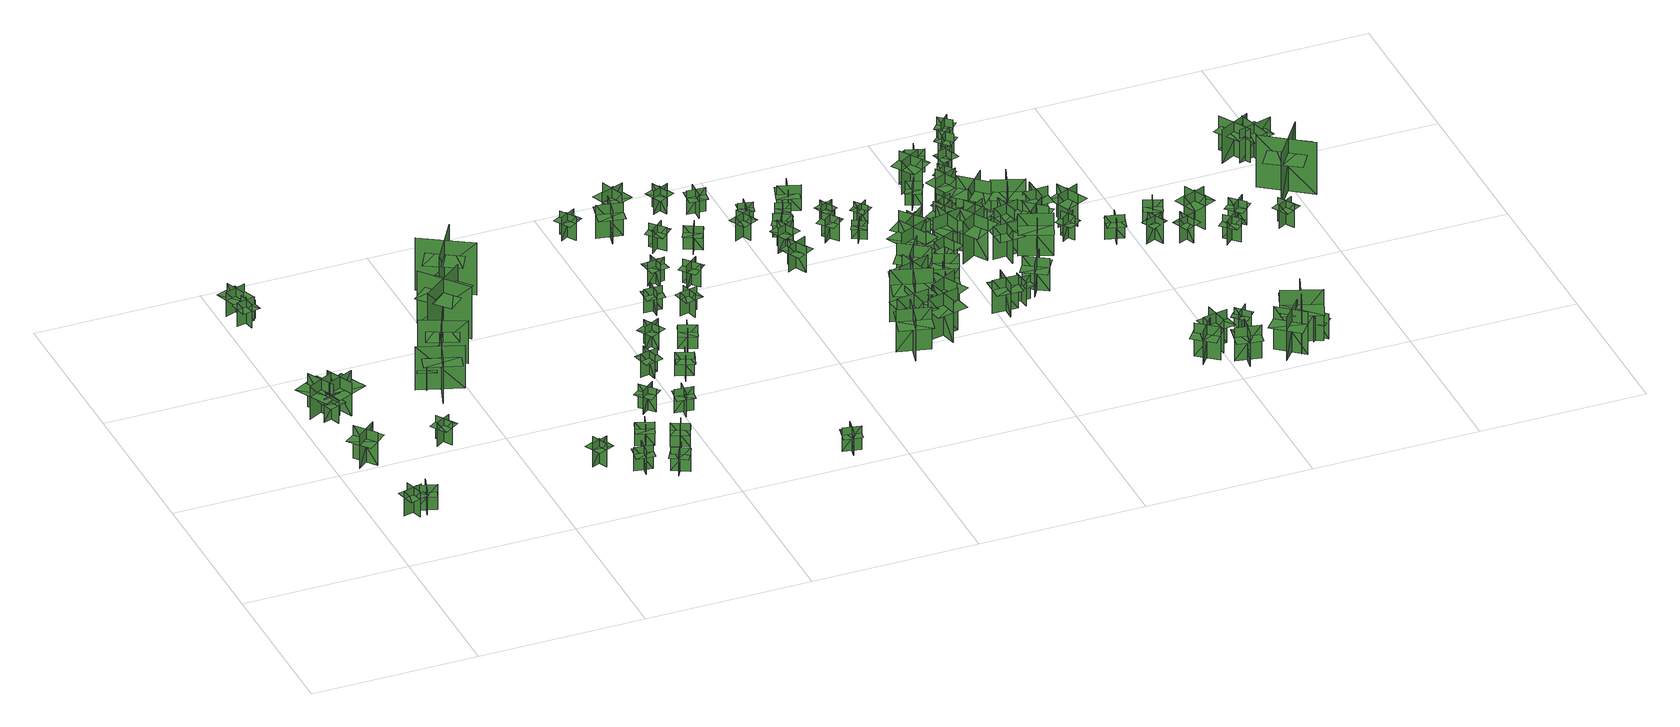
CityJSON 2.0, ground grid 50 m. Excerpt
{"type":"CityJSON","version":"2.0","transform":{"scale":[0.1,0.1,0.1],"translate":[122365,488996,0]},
"CityObjects":{
"tree1":{"type":"SolitaryVegetationObject","geometry":[{"type":"MultiSurface","lod":"1","boundaries":[[[0,1,2]],[[0,2,3]],[[4,5,6]],[[4,6,7]],[[8,9,10]],[[8,10,11]],[[8,11,12]],[[8,12,13]]]}]},
"tree2":{"type":"SolitaryVegetationObject","geometry":[{"type":"MultiSurface","lod":"1","boundaries":[[[14,15,16]],[[14,16,17]],[[18,19,20]],[[18,20,21]],[[22,23,24]],[[22,24,25]],[[22,25,26]],[[22,26,27]]]}]},
"tree3":{"type":"SolitaryVegetationObject","geometry":[{"type":"MultiSurface","lod":"1","boundaries":[[[28,29,30]],[[28,30,31]],[[32,33,34]],[[32,34,35]],[[36,37,38]],[[36,38,39]],[[36,39,40]],[[36,40,41]]]}]},
"tree4":{"type":"SolitaryVegetationObject","geometry":[{"type":"MultiSurface","lod":"1","boundaries":[[[42,43,44]],[[42,44,45]],[[46,47,48]],[[46,48,49]],[[50,51,52]],[[50,52,53]],[[50,53,54]],[[50,54,55]]]}]},
"tree5":{"type":"SolitaryVegetationObject","geometry":[{"type":"MultiSurface","lod":"1","boundaries":[[[56,57,58]],[[56,58,59]],[[60,61,62]],[[60,62,63]],[[64,65,66]],[[64,66,67]],[[64,67,68]],[[64,68,69]]]}]},
"tree6":{"type":"SolitaryVegetationObject","geometry":[{"type":"MultiSurface","lod":"1","boundaries":[[[70,71,72]],[[70,72,73]],[[74,75,76]],[[74,76,77]],[[78,79,80]],[[78,80,81]],[[78,81,82]],[[78,82,83]]]}]},
"tree7":{"type":"SolitaryVegetationObject","geometry":[{"type":"MultiSurface","lod":"1","boundaries":[[[84,85,86]],[[84,86,87]],[[88,89,90]],[[88,90,91]],[[92,93,94]],[[92,94,95]],[[92,95,96]],[[92,96,97]]]}]},
"tree8":{"type":"SolitaryVegetationObject","geometry":[{"type":"MultiSurface","lod":"1","boundaries":[[[98,99,100]],[[98,100,101]],[[102,103,104]],[[102,104,105]],[[106,107,108]],[[106,108,109]],[[106,109,110]],[[106,110,111]]]}]},
"tree9":{"type":"SolitaryVegetationObject","geometry":[{"type":"MultiSurface","lod":"1","boundaries":[[[112,113,114]],[[112,114,115]],[[116,117,118]],[[116,118,119]],[[120,121,122]],[[120,122,123]],[[120,123,124]],[[120,124,125]]]}]},
"tree10":{"type":"SolitaryVegetationObject","geometry":[{"type":"MultiSurface","lod":"1","boundaries":[[[126,127,128]],[[126,128,129]],[[130,131,132]],[[130,132,133]],[[134,135,136]],[[134,136,137]],[[134,137,138]],[[134,138,139]]]}]},
"tree11":{"type":"SolitaryVegetationObject","geometry":[{"type":"MultiSurface","lod":"1","boundaries":[[[140,141,142]],[[140,142,143]],[[144,145,146]],[[144,146,147]],[[148,149,150]],[[148,150,151]],[[148,151,152]],[[148,152,153]]]}]},
"tree12":{"type":"SolitaryVegetationObject","geometry":[{"type":"MultiSurface","lod":"1","boundaries":[[[154,155,156]],[[154,156,157]],[[158,159,160]],[[158,160,161]],[[162,163,164]],[[162,164,165]],[[162,165,166]],[[162,166,167]]]}]},
"tree13":{"type":"SolitaryVegetationObject","geometry":[{"type":"MultiSurface","lod":"1","boundaries":[[[168,169,170]],[[168,170,171]],[[172,173,174]],[[172,174,175]],[[176,177,178]],[[176,178,179]],[[176,179,180]],[[176,180,181]]]}]},
"tree14":{"type":"SolitaryVegetationObject","geometry":[{"type":"MultiSurface","lod":"1","boundaries":[[[182,183,184]],[[182,184,185]],[[186,187,188]],[[186,188,189]],[[190,191,192]],[[190,192,193]],[[190,193,194]],[[190,194,195]]]}]},
"tree15":{"type":"SolitaryVegetationObject","geometry":[{"type":"MultiSurface","lod":"1","boundaries":[[[196,197,198]],[[196,198,199]],[[200,201,202]],[[200,202,203]],[[204,205,206]],[[204,206,207]],[[204,207,208]],[[204,208,209]]]}]},
"tree16":{"type":"SolitaryVegetationObject","geometry":[{"type":"MultiSurface","lod":"1","boundaries":[[[210,211,212]],[[210,212,213]],[[214,215,216]],[[214,216,217]],[[218,219,220]],[[218,220,221]],[[218,221,222]],[[218,222,223]]]}]},
"tree17":{"type":"SolitaryVegetationObject","geometry":[{"type":"MultiSurface","lod":"1","boundaries":[[[224,225,226]],[[224,226,227]],[[228,229,230]],[[228,230,231]],[[232,233,234]],[[232,234,235]],[[232,235,236]],[[232,236,237]]]}]},
"tree18":{"type":"SolitaryVegetationObject","geometry":[{"type":"MultiSurface","lod":"1","boundaries":[[[238,239,240]],[[238,240,241]],[[242,243,244]],[[242,244,245]],[[246,247,248]],[[246,248,249]],[[246,249,250]],[[246,250,251]]]}]},
"tree19":{"type":"SolitaryVegetationObject","geometry":[{"type":"MultiSurface","lod":"1","boundaries":[[[252,253,254]],[[252,254,255]],[[256,257,258]],[[256,258,259]],[[260,261,262]],[[260,262,263]],[[260,263,264]],[[260,264,265]]]}]},
"tree20":{"type":"SolitaryVegetationObject","geometry":[{"type":"MultiSurface","lod":"1","boundaries":[[[266,267,268]],[[266,268,269]],[[270,271,272]],[[270,272,273]],[[274,275,276]],[[274,276,277]],[[274,277,278]],[[274,278,279]]]}]},
"tree21":{"type":"SolitaryVegetationObject","geometry":[{"type":"MultiSurface","lod":"1","boundaries":[[[280,281,282]],[[280,282,283]],[[284,285,286]],[[284,286,287]],[[288,289,290]],[[288,290,291]],[[288,291,292]],[[288,292,293]]]}]},
"tree22":{"type":"SolitaryVegetationObject","geometry":[{"type":"MultiSurface","lod":"1","boundaries":[[[294,295,296]],[[294,296,297]],[[298,299,300]],[[298,300,301]],[[302,303,304]],[[302,304,305]],[[302,305,306]],[[302,306,307]]]}]},
"tree23":{"type":"SolitaryVegetationObject","geometry":[{"type":"MultiSurface","lod":"1","boundaries":[[[308,309,310]],[[308,310,311]],[[312,313,314]],[[312,314,315]],[[316,317,318]],[[316,318,319]],[[316,319,320]],[[316,320,321]]]}]},
"tree24":{"type":"SolitaryVegetationObject","geometry":[{"type":"MultiSurface","lod":"1","boundaries":[[[322,323,324]],[[322,324,325]],[[326,327,328]],[[326,328,329]],[[330,331,332]],[[330,332,333]],[[330,333,334]],[[330,334,335]]]}]},
"tree25":{"type":"SolitaryVegetationObject","geometry":[{"type":"MultiSurface","lod":"1","boundaries":[[[336,337,338]],[[336,338,339]],[[340,341,342]],[[340,342,343]],[[344,345,346]],[[344,346,347]],[[344,347,348]],[[344,348,349]]]}]},
"tree26":{"type":"SolitaryVegetationObject","geometry":[{"type":"MultiSurface","lod":"1","boundaries":[[[350,351,352]],[[350,352,353]],[[354,355,356]],[[354,356,357]],[[358,359,360]],[[358,360,361]],[[358,361,362]],[[358,362,363]]]}]},
"tree27":{"type":"SolitaryVegetationObject","geometry":[{"type":"MultiSurface","lod":"1","boundaries":[[[364,365,366]],[[364,366,367]],[[368,369,370]],[[368,370,371]],[[372,373,374]],[[372,374,375]],[[372,375,376]],[[372,376,377]]]}]},
"tree28":{"type":"SolitaryVegetationObject","geometry":[{"type":"MultiSurface","lod":"1","boundaries":[[[378,379,380]],[[378,380,381]],[[382,383,384]],[[382,384,385]],[[386,387,388]],[[386,388,389]],[[386,389,390]],[[386,390,391]]]}]},
"tree29":{"type":"SolitaryVegetationObject","geometry":[{"type":"MultiSurface","lod":"1","boundaries":[[[392,393,394]],[[392,394,395]],[[396,397,398]],[[396,398,399]],[[400,401,402]],[[400,402,403]],[[400,403,404]],[[400,404,405]]]}]},
"tree30":{"type":"SolitaryVegetationObject","geometry":[{"type":"MultiSurface","lod":"1","boundaries":[[[406,407,408]],[[406,408,409]],[[410,411,412]],[[410,412,413]],[[414,415,416]],[[414,416,417]],[[414,417,418]],[[414,418,419]]]}]},
"tree31":{"type":"SolitaryVegetationObject","geometry":[{"type":"MultiSurface","lod":"1","boundaries":[[[420,421,422]],[[420,422,423]],[[424,425,426]],[[424,426,427]],[[428,429,430]],[[428,430,431]],[[428,431,432]],[[428,432,433]]]}]},
"tree32":{"type":"SolitaryVegetationObject","geometry":[{"type":"MultiSurface","lod":"1","boundaries":[[[434,435,436]],[[434,436,437]],[[438,439,440]],[[438,440,441]],[[442,443,444]],[[442,444,445]],[[442,445,446]],[[442,446,447]]]}]},
"tree33":{"type":"SolitaryVegetationObject","geometry":[{"type":"MultiSurface","lod":"1","boundaries":[[[448,449,450]],[[448,450,451]],[[452,453,454]],[[452,454,455]],[[456,457,458]],[[456,458,459]],[[456,459,460]],[[456,460,461]]]}]},
"tree34":{"type":"SolitaryVegetationObject","geometry":[{"type":"MultiSurface","lod":"1","boundaries":[[[462,463,464]],[[462,464,465]],[[466,467,468]],[[466,468,469]],[[470,471,472]],[[470,472,473]],[[470,473,474]],[[470,474,475]]]}]},
"tree35":{"type":"SolitaryVegetationObject","geometry":[{"type":"MultiSurface","lod":"1","boundaries":[[[476,477,478]],[[476,478,479]],[[480,481,482]],[[480,482,483]],[[484,485,486]],[[484,486,487]],[[484,487,488]],[[484,488,489]]]}]},
"tree36":{"type":"SolitaryVegetationObject","geometry":[{"type":"MultiSurface","lod":"1","boundaries":[[[490,491,492]],[[490,492,493]],[[494,495,496]],[[494,496,497]],[[498,499,500]],[[498,500,501]],[[498,501,502]],[[498,502,503]]]}]},
"tree37":{"type":"SolitaryVegetationObject","geometry":[{"type":"MultiSurface","lod":"1","boundaries":[[[504,505,506]],[[504,506,507]],[[508,509,510]],[[508,510,511]],[[512,513,514]],[[512,514,515]],[[512,515,516]],[[512,516,517]]]}]},
"tree38":{"type":"SolitaryVegetationObject","geometry":[{"type":"MultiSurface","lod":"1","boundaries":[[[518,519,520]],[[518,520,521]],[[522,523,524]],[[522,524,525]],[[526,527,528]],[[526,528,529]],[[526,529,530]],[[526,530,531]]]}]},
"tree39":{"type":"SolitaryVegetationObject","geometry":[{"type":"MultiSurface","lod":"1","boundaries":[[[532,533,534]],[[532,534,535]],[[536,537,538]],[[536,538,539]],[[540,541,542]],[[540,542,543]],[[540,543,544]],[[540,544,545]]]}]},
"tree40":{"type":"SolitaryVegetationObject","geometry":[{"type":"MultiSurface","lod":"1","boundaries":[[[546,547,548]],[[546,548,549]],[[550,551,552]],[[550,552,553]],[[554,555,556]],[[554,556,557]],[[554,557,558]],[[554,558,559]]]}]},
"tree41":{"type":"SolitaryVegetationObject","geometry":[{"type":"MultiSurface","lod":"1","boundaries":[[[560,561,562]],[[560,562,563]],[[564,565,566]],[[564,566,567]],[[568,569,570]],[[568,570,571]],[[568,571,572]],[[568,572,573]]]}]},
"tree42":{"type":"SolitaryVegetationObject","geometry":[{"type":"MultiSurface","lod":"1","boundaries":[[[574,575,576]],[[574,576,577]],[[578,579,580]],[[578,580,581]],[[582,583,584]],[[582,584,585]],[[582,585,586]],[[582,586,587]]]}]},
"tree43":{"type":"SolitaryVegetationObject","geometry":[{"type":"MultiSurface","lod":"1","boundaries":[[[588,589,590]],[[588,590,591]],[[592,593,594]],[[592,594,595]],[[596,597,598]],[[596,598,599]],[[596,599,600]],[[596,600,601]]]}]},
"tree44":{"type":"SolitaryVegetationObject","geometry":[{"type":"MultiSurface","lod":"1","boundaries":[[[602,603,604]],[[602,604,605]],[[606,607,608]],[[606,608,609]],[[610,611,612]],[[610,612,613]],[[610,613,614]],[[610,614,615]]]}]},
"tree45":{"type":"SolitaryVegetationObject","geometry":[{"type":"MultiSurface","lod":"1","boundaries":[[[616,617,618]],[[616,618,619]],[[620,621,622]],[[620,622,623]],[[624,625,626]],[[624,626,627]],[[624,627,628]],[[624,628,629]]]}]},
"tree46":{"type":"SolitaryVegetationObject","geometry":[{"type":"MultiSurface","lod":"1","boundaries":[[[630,631,632]],[[630,632,633]],[[634,635,636]],[[634,636,637]],[[638,639,640]],[[638,640,641]],[[638,641,642]],[[638,642,643]]]}]},
"tree47":{"type":"SolitaryVegetationObject","geometry":[{"type":"MultiSurface","lod":"1","boundaries":[[[644,645,646]],[[644,646,647]],[[648,649,650]],[[648,650,651]],[[652,653,654]],[[652,654,655]],[[652,655,656]],[[652,656,657]]]}]},
"tree48":{"type":"SolitaryVegetationObject","geometry":[{"type":"MultiSurface","lod":"1","boundaries":[[[658,659,660]],[[658,660,661]],[[662,663,664]],[[662,664,665]],[[666,667,668]],[[666,668,669]],[[666,669,670]],[[666,670,671]]]}]},
"tree49":{"type":"SolitaryVegetationObject","geometry":[{"type":"MultiSurface","lod":"1","boundaries":[[[672,673,674]],[[672,674,675]],[[676,677,678]],[[676,678,679]],[[680,681,682]],[[680,682,683]],[[680,683,684]],[[680,684,685]]]}]},
"tree50":{"type":"SolitaryVegetationObject","geometry":[{"type":"MultiSurface","lod":"1","boundaries":[[[686,687,688]],[[686,688,689]],[[690,691,692]],[[690,692,693]],[[694,695,696]],[[694,696,697]],[[694,697,698]],[[694,698,699]]]}]},
"tree51":{"type":"SolitaryVegetationObject","geometry":[{"type":"MultiSurface","lod":"1","boundaries":[[[700,701,702]],[[700,702,703]],[[704,705,706]],[[704,706,707]],[[708,709,710]],[[708,710,711]],[[708,711,712]],[[708,712,713]]]}]},
"tree52":{"type":"SolitaryVegetationObject","geometry":[{"type":"MultiSurface","lod":"1","boundaries":[[[714,715,716]],[[714,716,717]],[[718,719,720]],[[718,720,721]],[[722,723,724]],[[722,724,725]],[[722,725,726]],[[722,726,727]]]}]},
"tree53":{"type":"SolitaryVegetationObject","geometry":[{"type":"MultiSurface","lod":"1","boundaries":[[[728,729,730]],[[728,730,731]],[[732,733,734]],[[732,734,735]],[[736,737,738]],[[736,738,739]],[[736,739,740]],[[736,740,741]]]}]},
"tree54":{"type":"SolitaryVegetationObject","geometry":[{"type":"MultiSurface","lod":"1","boundaries":[[[742,743,744]],[[742,744,745]],[[746,747,748]],[[746,748,749]],[[750,751,752]],[[750,752,753]],[[750,753,754]],[[750,754,755]]]}]},
"tree55":{"type":"SolitaryVegetationObject","geometry":[{"type":"MultiSurface","lod":"1","boundaries":[[[756,757,758]],[[756,758,759]],[[760,761,762]],[[760,762,763]],[[764,765,766]],[[764,766,767]],[[764,767,768]],[[764,768,769]]]}]},
"tree56":{"type":"SolitaryVegetationObject","geometry":[{"type":"MultiSurface","lod":"1","boundaries":[[[770,771,772]],[[770,772,773]],[[774,775,776]],[[774,776,777]],[[778,779,780]],[[778,780,781]],[[778,781,782]],[[778,782,783]]]}]},
"tree57":{"type":"SolitaryVegetationObject","geometry":[{"type":"MultiSurface","lod":"1","boundaries":[[[784,785,786]],[[784,786,787]],[[788,789,790]],[[788,790,791]],[[792,793,794]],[[792,794,795]],[[792,795,796]],[[792,796,797]]]}]},
"tree58":{"type":"SolitaryVegetationObject","geometry":[{"type":"MultiSurface","lod":"1","boundaries":[[[798,799,800]],[[798,800,801]],[[802,803,804]],[[802,804,805]],[[806,807,808]],[[806,808,809]],[[806,809,810]],[[806,810,811]]]}]},
"tree59":{"type":"SolitaryVegetationObject","geometry":[{"type":"MultiSurface","lod":"1","boundaries":[[[812,813,814]],[[812,814,815]],[[816,817,818]],[[816,818,819]],[[820,821,822]],[[820,822,823]],[[820,823,824]],[[820,824,825]]]}]},
"tree60":{"type":"SolitaryVegetationObject","geometry":[{"type":"MultiSurface","lod":"1","boundaries":[[[826,827,828]],[[826,828,829]],[[830,831,832]],[[830,832,833]],[[834,835,836]],[[834,836,837]],[[834,837,838]],[[834,838,839]]]}]},
"tree61":{"type":"SolitaryVegetationObject","geometry":[{"type":"MultiSurface","lod":"1","boundaries":[[[840,841,842]],[[840,842,843]],[[844,845,846]],[[844,846,847]],[[848,849,850]],[[848,850,851]],[[848,851,852]],[[848,852,853]]]}]},
"tree62":{"type":"SolitaryVegetationObject","geometry":[{"type":"MultiSurface","lod":"1","boundaries":[[[854,855,856]],[[854,856,857]],[[858,859,860]],[[858,860,861]],[[862,863,864]],[[862,864,865]],[[862,865,866]],[[862,866,867]]]}]},
"tree63":{"type":"SolitaryVegetationObject","geometry":[{"type":"MultiSurface","lod":"1","boundaries":[[[868,869,870]],[[868,870,871]],[[872,873,874]],[[872,874,875]],[[876,877,878]],[[876,878,879]],[[876,880,881]],[[876,881,877]]]}]},
"tree64":{"type":"SolitaryVegetationObject","geometry":[{"type":"MultiSurface","lod":"1","boundaries":[[[882,883,884]],[[882,884,885]],[[886,887,888]],[[886,888,889]],[[890,891,892]],[[890,892,893]],[[890,893,894]],[[890,894,895]]]}]},
"tree65":{"type":"SolitaryVegetationObject","geometry":[{"type":"MultiSurface","lod":"1","boundaries":[[[896,897,898]],[[896,898,899]],[[900,901,902]],[[900,902,903]],[[904,905,906]],[[904,906,907]],[[904,907,908]],[[904,908,909]]]}]},
"tree66":{"type":"SolitaryVegetationObject","geometry":[{"type":"MultiSurface","lod":"1","boundaries":[[[910,911,912]],[[910,912,913]],[[914,915,916]],[[914,916,917]],[[918,919,920]],[[918,920,921]],[[918,921,922]],[[918,922,923]]]}]},
"tree67":{"type":"SolitaryVegetationObject","geometry":[{"type":"MultiSurface","lod":"1","boundaries":[[[924,925,926]],[[924,926,927]],[[928,929,930]],[[928,930,931]],[[932,933,934]],[[932,934,935]],[[932,935,936]],[[932,936,937]]]}]},
"tree68":{"type":"SolitaryVegetationObject","geometry":[{"type":"MultiSurface","lod":"1","boundaries":[[[938,939,940]],[[938,940,941]],[[942,943,944]],[[942,944,945]],[[946,947,948]],[[946,948,949]],[[946,949,950]],[[946,950,951]]]}]},
"tree69":{"type":"SolitaryVegetationObject","geometry":[{"type":"MultiSurface","lod":"1","boundaries":[[[952,953,954]],[[952,954,955]],[[956,957,958]],[[956,958,959]],[[960,961,962]],[[960,962,963]],[[960,964,965]],[[960,965,961]]]}]},
"tree70":{"type":"SolitaryVegetationObject","geometry":[{"type":"MultiSurface","lod":"1","boundaries":[[[966,967,968]],[[966,968,969]],[[970,971,972]],[[970,972,973]],[[974,975,976]],[[974,976,977]],[[974,978,979]],[[974,979,975]]]}]},
"tree71":{"type":"SolitaryVegetationObject","geometry":[{"type":"MultiSurface","lod":"1","boundaries":[[[980,981,982]],[[980,982,983]],[[984,985,986]],[[984,986,987]],[[988,989,990]],[[988,990,991]],[[988,991,992]],[[988,992,993]]]}]},
"tree72":{"type":"SolitaryVegetationObject","geometry":[{"type":"MultiSurface","lod":"1","boundaries":[[[994,995,996]],[[994,996,997]],[[998,999,1000]],[[998,1000,1001]],[[1002,1003,1004]],[[1002,1004,1005]],[[1002,1005,1006]],[[1002,1006,1007]]]}]},
"tree73":{"type":"SolitaryVegetationObject","geometry":[{"type":"MultiSurface","lod":"1","boundaries":[[[1008,1009,1010]],[[1008,1010,1011]],[[1012,1013,1014]],[[1012,1014,1015]],[[1016,1017,1018]],[[1016,1018,1019]],[[1016,1019,1020]],[[1016,1020,1021]]]}]},
"tree74":{"type":"SolitaryVegetationObject","geometry":[{"type":"MultiSurface","lod":"1","boundaries":[[[1022,1023,1024]],[[1022,1024,1025]],[[1026,1027,1028]],[[1026,1028,1029]],[[1030,1031,1032]],[[1030,1032,1033]],[[1030,1033,1034]],[[1030,1034,1035]]]}]},
"tree75":{"type":"SolitaryVegetationObject","geometry":[{"type":"MultiSurface","lod":"1","boundaries":[[[1036,1037,1038]],[[1036,1038,1039]],[[1040,1041,1042]],[[1040,1042,1043]],[[1044,1045,1046]],[[1044,1046,1047]],[[1044,1047,1048]],[[1044,1048,1049]]]}]},
"tree76":{"type":"SolitaryVegetationObject","geometry":[{"type":"MultiSurface","lod":"1","boundaries":[[[1050,1051,1052]],[[1050,1052,1053]],[[1054,1055,1056]],[[1054,1056,1057]],[[1058,1059,1060]],[[1058,1060,1061]],[[1058,1061,1062]],[[1058,1062,1063]]]}]},
"tree77":{"type":"SolitaryVegetationObject","geometry":[{"type":"MultiSurface","lod":"1","boundaries":[[[1064,1065,1066]],[[1064,1066,1067]],[[1068,1069,1070]],[[1068,1070,1071]],[[1072,1073,1074]],[[1072,1074,1075]],[[1072,1075,1076]],[[1072,1076,1077]]]}]},
"tree78":{"type":"SolitaryVegetationObject","geometry":[{"type":"MultiSurface","lod":"1","boundaries":[[[1078,1079,1080]],[[1078,1080,1081]],[[1082,1083,1084]],[[1082,1084,1085]],[[1086,1087,1088]],[[1086,1088,1089]],[[1086,1089,1090]],[[1086,1090,1091]]]}]},
"tree79":{"type":"SolitaryVegetationObject","geometry":[{"type":"MultiSurface","lod":"1","boundaries":[[[1092,1093,1094]],[[1092,1094,1095]],[[1096,1097,1098]],[[1096,1098,1099]],[[1100,1101,1102]],[[1100,1102,1103]],[[1100,1104,1105]],[[1100,1105,1101]]]}]},
"tree80":{"type":"SolitaryVegetationObject","geometry":[{"type":"MultiSurface","lod":"1","boundaries":[[[1106,1107,1108]],[[1106,1108,1109]],[[1110,1111,1112]],[[1110,1112,1113]],[[1114,1115,1116]],[[1114,1116,1117]],[[1114,1117,1118]],[[1114,1118,1119]]]}]},
"tree81":{"type":"SolitaryVegetationObject","geometry":[{"type":"MultiSurface","lod":"1","boundaries":[[[1120,1121,1122]],[[1120,1122,1123]],[[1124,1125,1126]],[[1124,1126,1127]],[[1128,1129,1130]],[[1128,1130,1131]],[[1128,1131,1132]],[[1128,1132,1133]]]}]},
"tree82":{"type":"SolitaryVegetationObject","geometry":[{"type":"MultiSurface","lod":"1","boundaries":[[[1134,1135,1136]],[[1134,1136,1137]],[[1138,1139,1140]],[[1138,1140,1141]],[[1142,1143,1144]],[[1142,1144,1145]],[[1142,1145,1146]],[[1142,1146,1147]]]}]},
"tree83":{"type":"SolitaryVegetationObject","geometry":[{"type":"MultiSurface","lod":"1","boundaries":[[[1148,1149,1150]],[[1148,1150,1151]],[[1152,1153,1154]],[[1152,1154,1155]],[[1156,1157,1158]],[[1156,1158,1159]],[[1156,1160,1161]],[[1156,1161,1157]]]}]},
"tree84":{"type":"SolitaryVegetationObject","geometry":[{"type":"MultiSurface","lod":"1","boundaries":[[[1162,1163,1164]],[[1162,1164,1165]],[[1166,1167,1168]],[[1166,1168,1169]],[[1170,1171,1172]],[[1170,1172,1173]],[[1170,1173,1174]],[[1170,1174,1175]]]}]},
"tree85":{"type":"SolitaryVegetationObject","geometry":[{"type":"MultiSurface","lod":"1","boundaries":[[[1176,1177,1178]],[[1176,1178,1179]],[[1180,1181,1182]],[[1180,1182,1183]],[[1184,1185,1186]],[[1184,1186,1187]],[[1184,1187,1188]],[[1184,1188,1189]]]}]},
"tree86":{"type":"SolitaryVegetationObject","geometry":[{"type":"MultiSurface","lod":"1","boundaries":[[[1190,1191,1192]],[[1190,1192,1193]],[[1194,1195,1196]],[[1194,1196,1197]],[[1198,1199,1200]],[[1198,1200,1201]],[[1198,1201,1202]],[[1198,1202,1203]]]}]},
"tree87":{"type":"SolitaryVegetationObject","geometry":[{"type":"MultiSurface","lod":"1","boundaries":[[[1204,1205,1206]],[[1204,1206,1207]],[[1208,1209,1210]],[[1208,1210,1211]],[[1212,1213,1214]],[[1212,1214,1215]],[[1212,1216,1217]],[[1212,1217,1213]]]}]},
"tree88":{"type":"SolitaryVegetationObject","geometry":[{"type":"MultiSurface","lod":"1","boundaries":[[[1218,1219,1220]],[[1218,1220,1221]],[[1222,1223,1224]],[[1222,1224,1225]],[[1226,1227,1228]],[[1226,1228,1229]],[[1226,1230,1231]],[[1226,1231,1227]]]}]},
"tree89":{"type":"SolitaryVegetationObject","geometry":[{"type":"MultiSurface","lod":"1","boundaries":[[[1232,1233,1234]],[[1232,1234,1235]],[[1236,1237,1238]],[[1236,1238,1239]],[[1240,1241,1242]],[[1240,1242,1243]],[[1240,1244,1245]],[[1240,1245,1241]]]}]},
"tree90":{"type":"SolitaryVegetationObject","geometry":[{"type":"MultiSurface","lod":"1","boundaries":[[[1246,1247,1248]],[[1246,1248,1249]],[[1250,1251,1252]],[[1250,1252,1253]],[[1254,1255,1256]],[[1254,1256,1257]],[[1254,1257,1258]],[[1254,1258,1259]]]}]},
"tree91":{"type":"SolitaryVegetationObject","geometry":[{"type":"MultiSurface","lod":"1","boundaries":[[[1260,1261,1262]],[[1260,1262,1263]],[[1264,1265,1266]],[[1264,1266,1267]],[[1268,1269,1270]],[[1268,1270,1271]],[[1268,1271,1272]],[[1268,1272,1273]]]}]},
"tree92":{"type":"SolitaryVegetationObject","geometry":[{"type":"MultiSurface","lod":"1","boundaries":[[[1274,1275,1276]],[[1274,1276,1277]],[[1278,1279,1280]],[[1278,1280,1281]],[[1282,1283,1284]],[[1282,1284,1285]],[[1282,1285,1286]],[[1282,1286,1287]]]}]},
"tree93":{"type":"SolitaryVegetationObject","geometry":[{"type":"MultiSurface","lod":"1","boundaries":[[[1288,1289,1290]],[[1288,1290,1291]],[[1292,1293,1294]],[[1292,1294,1295]],[[1296,1297,1298]],[[1296,1298,1299]],[[1296,1299,1300]],[[1296,1300,1301]]]}]},
"tree94":{"type":"SolitaryVegetationObject","geometry":[{"type":"MultiSurface","lod":"1","boundaries":[[[1302,1303,1304]],[[1302,1304,1305]],[[1306,1307,1308]],[[1306,1308,1309]],[[1310,1311,1312]],[[1310,1312,1313]],[[1310,1313,1314]],[[1310,1314,1315]]]}]},
"tree95":{"type":"SolitaryVegetationObject","geometry":[{"type":"MultiSurface","lod":"1","boundaries":[[[1316,1317,1318]],[[1316,1318,1319]],[[1320,1321,1322]],[[1320,1322,1323]],[[1324,1325,1326]],[[1324,1326,1327]],[[1324,1328,1329]],[[1324,1329,1325]]]}]},
"tree96":{"type":"SolitaryVegetationObject","geometry":[{"type":"MultiSurface","lod":"1","boundaries":[[[1330,1331,1332]],[[1330,1332,1333]],[[1334,1335,1336]],[[1334,1336,1337]],[[1338,1339,1340]],[[1338,1340,1341]],[[1338,1341,1342]],[[1338,1342,1343]]]}]},
"tree97":{"type":"SolitaryVegetationObject","geometry":[{"type":"MultiSurface","lod":"1","boundaries":[[[1344,1345,1346]],[[1344,1346,1347]],[[1348,1349,1350]],[[1348,1350,1351]],[[1352,1353,1354]],[[1352,1354,1355]],[[1352,1355,1356]],[[1352,1356,1357]]]}]},
"tree98":{"type":"SolitaryVegetationObject","geometry":[{"type":"MultiSurface","lod":"1","boundaries":[[[1358,1359,1360]],[[1358,1360,1361]],[[1362,1363,1364]],[[1362,1364,1365]],[[1366,1367,1368]],[[1366,1368,1369]],[[1366,1369,1370]],[[1366,1370,1371]]]}]},
"tree99":{"type":"SolitaryVegetationObject","geometry":[{"type":"MultiSurface","lod":"1","boundaries":[[[1372,1373,1374]],[[1372,1374,1375]],[[1376,1377,1378]],[[1376,1378,1379]],[[1380,1381,1382]],[[1380,1382,1383]],[[1380,1383,1384]],[[1380,1384,1385]]]}]},
"tree100":{"type":"SolitaryVegetationObject","geometry":[{"type":"MultiSurface","lod":"1","boundaries":[[[1386,1387,1388]],[[1386,1388,1389]],[[1390,1391,1392]],[[1390,1392,1393]],[[1394,1395,1396]],[[1394,1396,1397]],[[1394,1397,1398]],[[1394,1398,1399]]]}]},
"tree101":{"type":"SolitaryVegetationObject","geometry":[{"type":"MultiSurface","lod":"1","boundaries":[[[1400,1401,1402]],[[1400,1402,1403]],[[1404,1405,1406]],[[1404,1406,1407]],[[1408,1409,1410]],[[1408,1410,1411]],[[1408,1411,1412]],[[1408,1412,1413]]]}]},
"tree102":{"type":"SolitaryVegetationObject","geometry":[{"type":"MultiSurface","lod":"1","boundaries":[[[1414,1415,1416]],[[1414,1416,1417]],[[1418,1419,1420]],[[1418,1420,1421]],[[1422,1423,1424]],[[1422,1424,1425]],[[1422,1425,1426]],[[1422,1426,1427]]]}]},
"tree103":{"type":"SolitaryVegetationObject","geometry":[{"type":"MultiSurface","lod":"1","boundaries":[[[1428,1429,1430]],[[1428,1430,1431]],[[1432,1433,1434]],[[1432,1434,1435]],[[1436,1437,1438]],[[1436,1438,1439]],[[1436,1439,1440]],[[1436,1440,1441]]]}]},
"tree104":{"type":"SolitaryVegetationObject","geometry":[{"type":"MultiSurface","lod":"1","boundaries":[[[1442,1443,1444]],[[1442,1444,1445]],[[1446,1447,1448]],[[1446,1448,1449]],[[1450,1451,1452]],[[1450,1452,1453]],[[1450,1453,1454]],[[1450,1454,1455]]]}]},
"tree105":{"type":"SolitaryVegetationObject","geometry":[{"type":"MultiSurface","lod":"1","boundaries":[[[1456,1457,1458]],[[1456,1458,1459]],[[1460,1461,1462]],[[1460,1462,1463]],[[1464,1465,1466]],[[1464,1466,1467]],[[1464,1467,1468]],[[1464,1468,1469]]]}]}
},
"vertices":[
[141,249,13],[84,233,13],[84,233,95],[141,249,95],[107,269,13],[123,212,13],[123,212,95],[107,269,95],[107,269,72],[78,261,72],[94,204,72],[123,212,72],[151,220,72],[135,277,72],
[126,249,12],[183,232,12],[183,232,94],[126,249,94],[145,215,12],[162,271,12],[162,271,94],[145,215,94],[145,215,71],[173,206,71],[190,263,71],[162,271,71],[133,280,71],[117,223,71],
[66,510,11],[125,560,11],[125,560,119],[66,510,119],[117,505,11],[68,565,11],[68,565,119],[117,505,119],[117,505,88],[147,530,88],[97,590,88],[68,565,88],[38,540,88],[87,481,88],
[116,836,12],[116,836,121],[34,792,121],[34,792,12],[97,776,12],[97,776,121],[54,856,121],[54,856,12],[103,764,86],[145,786,86],[92,885,86],[51,863,86],[9,841,86],[62,742,86],
[81,795,12],[99,743,12],[99,743,89],[81,795,89],[64,763,12],[117,780,12],[117,780,89],[64,763,89],[64,763,68],[73,736,68],[126,753,68],[117,780,68],[108,806,68],[56,789,68],
[146,762,14],[146,762,122],[108,848,122],[108,848,14],[88,786,14],[88,786,122],[170,823,122],[170,823,14],[75,781,87],[94,738,87],[197,783,87],[178,826,87],[159,869,87],[56,823,87],
[83,1314,16],[28,1304,16],[28,1304,93],[83,1314,93],[53,1335,16],[63,1281,16],[63,1281,93],[53,1335,93],[53,1335,71],[25,1330,71],[35,1276,71],[63,1281,71],[90,1286,71],[80,1340,71],
[72,1346,17],[62,1303,17],[62,1303,78],[72,1346,78],[47,1331,17],[90,1321,17],[90,1321,78],[47,1331,78],[47,1331,61],[42,1310,61],[85,1299,61],[90,1321,61],[95,1342,61],[52,1353,61],
[85,1389,14],[85,1389,92],[22,1366,92],[22,1366,14],[65,1348,14],[65,1348,92],[43,1409,92],[43,1409,14],[68,1339,66],[100,1350,66],[72,1426,66],[41,1414,66],[10,1403,66],[37,1328,66],
[353,560,12],[306,530,12],[306,530,88],[353,560,88],[317,568,12],[347,521,12],[347,521,88],[317,568,88],[317,568,67],[294,553,67],[323,507,67],[347,521,67],[370,536,67],[340,583,67],
[405,854,14],[387,802,14],[387,802,91],[405,854,91],[372,838,14],[424,820,14],[424,820,91],[372,838,91],[372,838,70],[363,812,70],[415,794,70],[424,820,70],[433,847,70],[381,865,70],
[495,782,8],[363,827,8],[363,827,148],[495,782,148],[453,866,8],[453,866,148],[408,733,148],[408,733,8],[484,786,111],[497,831,111],[392,861,111],[379,817,111],[366,772,111],[471,741,111],
[511,985,9],[453,857,9],[453,857,149],[511,985,149],[423,951,9],[423,951,149],[550,893,149],[550,893,9],[506,974,112],[463,991,112],[421,890,112],[465,872,112],[508,855,112],[549,956,112],
[677,304,10],[699,254,10],[699,254,87],[677,304,87],[663,270,10],[714,292,10],[714,292,87],[663,270,87],[663,270,66],[674,245,66],[725,267,66],[714,292,66],[703,318,66],[652,295,66],
[785,178,10],[793,232,10],[793,232,87],[785,178,87],[815,200,10],[760,207,10],[760,207,87],[815,200,87],[815,200,66],[818,227,66],[764,235,66],[760,207,66],[756,180,66],[811,172,66],
[615,1127,9],[481,1020,9],[481,1020,180],[615,1127,180],[500,1139,9],[500,1139,180],[607,1005,180],[607,1005,9],[603,1118,135],[566,1161,135],[465,1073,135],[502,1030,135],[539,987,135],[640,1075,135],
[857,173,9],[905,146,9],[905,146,86],[857,173,86],[866,138,9],[893,186,9],[893,186,86],[866,138,86],[866,138,64],[891,124,64],[918,173,64],[893,186,64],[869,200,64],[842,151,64],
[831,291,10],[849,343,10],[849,343,87],[831,291,87],[864,307,10],[812,325,10],[812,325,87],[864,307,87],[864,307,66],[873,333,66],[821,351,66],[812,325,66],[803,298,66],[855,281,66],
[672,1325,9],[582,1179,9],[582,1179,180],[672,1325,180],[560,1298,9],[560,1298,180],[706,1208,180],[706,1208,9],[664,1312,134],[614,1340,134],[549,1224,134],[599,1196,134],[648,1168,134],[713,1285,134],
[952,263,9],[902,286,9],[902,286,86],[952,263,86],[939,298,9],[916,248,9],[916,248,86],[939,298,86],[939,298,64],[914,309,64],[891,259,64],[916,248,64],[941,236,64],[964,286,64],
[896,465,10],[938,501,10],[938,501,87],[896,465,87],[933,462,10],[897,504,10],[897,504,87],[933,462,87],[933,462,66],[954,480,66],[918,522,66],[897,504,66],[876,486,66],[912,444,66],
[1009,463,9],[1001,408,9],[1001,408,86],[1009,463,86],[979,441,9],[1034,433,9],[1034,433,86],[979,441,86],[979,441,64],[975,414,64],[1030,406,64],[1034,433,64],[1038,461,64],[983,469,64],
[996,622,11],[983,676,11],[983,676,88],[996,622,88],[1016,653,11],[962,640,11],[962,640,88],[1016,653,88],[1016,653,66],[1009,680,66],[955,667,66],[962,640,66],[968,613,66],[1022,626,66],
[1104,596,9],[1053,616,9],[1053,616,86],[1104,596,86],[1089,630,9],[1070,578,9],[1070,578,86],[1089,630,86],[1089,630,64],[1064,640,64],[1044,588,64],[1070,578,64],[1096,569,64],[1115,620,64],
[1027,764,11],[1076,790,11],[1076,790,88],[1027,764,88],[1062,753,11],[1037,802,11],[1037,802,88],[1062,753,88],[1062,753,66],[1087,766,66],[1061,815,66],[1037,802,66],[1012,789,66],[1038,740,66],
[1148,756,9],[1128,704,9],[1128,704,86],[1148,756,86],[1114,741,9],[1166,721,9],[1166,721,86],[1114,741,86],[1114,741,64],[1104,715,64],[1156,695,64],[1166,721,64],[1176,747,64],[1124,767,64],
[1329,72,14],[1383,61,14],[1383,61,91],[1329,72,91],[1350,41,14],[1360,95,14],[1360,95,91],[1350,41,91],[1350,41,69],[1377,36,69],[1387,90,69],[1360,95,69],[1333,100,69],[1322,46,69],
[1124,915,12],[1125,970,12],[1125,970,89],[1124,915,89],[1151,941,12],[1095,941,12],[1095,941,89],[1151,941,89],[1151,941,67],[1151,968,67],[1096,969,67],[1095,941,67],[1095,914,67],[1150,913,67],
[1038,1406,10],[1067,1359,10],[1067,1359,87],[1038,1406,87],[1029,1371,10],[1076,1399,10],[1076,1399,87],[1029,1371,87],[1029,1371,66],[1044,1347,66],[1091,1376,66],[1076,1399,66],[1062,1423,66],[1015,1394,66],
[1239,905,9],[1185,892,9],[1185,892,86],[1239,905,86],[1207,924,9],[1220,871,9],[1220,871,86],[1207,924,86],[1207,924,65],[1180,918,65],[1193,864,65],[1220,871,65],[1247,877,65],[1234,931,65],
[1159,1066,12],[1213,1074,12],[1213,1074,89],[1159,1066,89],[1188,1044,12],[1180,1098,12],[1180,1098,89],[1188,1044,89],[1188,1044,68],[1216,1048,68],[1207,1103,68],[1180,1098,68],[1152,1094,68],[1161,1040,68],
[1154,1304,10],[1170,1380,10],[1170,1380,118],[1154,1304,118],[1197,1332,10],[1121,1348,10],[1121,1348,118],[1197,1332,118],[1197,1332,88],[1205,1370,88],[1129,1386,88],[1121,1348,88],[1114,1310,88],[1190,1294,88],
[1257,1048,10],[1293,1006,10],[1293,1006,86],[1257,1048,86],[1254,1011,10],[1296,1047,10],[1296,1047,86],[1254,1011,86],[1254,1011,65],[1272,990,65],[1314,1026,65],[1296,1047,65],[1278,1068,65],[1236,1032,65],
[1183,1447,10],[1210,1374,10],[1210,1374,118],[1183,1447,118],[1162,1400,10],[1234,1427,10],[1234,1427,118],[1162,1400,118],[1162,1400,88],[1175,1364,88],[1248,1391,88],[1234,1427,88],[1221,1463,88],[1148,1436,88],
[1276,1248,13],[1235,1211,13],[1235,1211,90],[1276,1248,90],[1239,1250,13],[1276,1209,13],[1276,1209,90],[1239,1250,90],[1239,1250,68],[1219,1232,68],[1256,1191,68],[1276,1209,68],[1297,1228,68],[1260,1269,68],
[1338,1169,10],[1362,1218,10],[1362,1218,87],[1338,1169,87],[1373,1180,10],[1323,1205,10],[1323,1205,87],[1373,1180,87],[1373,1180,65],[1385,1205,65],[1335,1230,65],[1323,1205,65],[1311,1180,65],[1360,1155,65],
[1314,1394,14],[1364,1417,14],[1364,1417,90],[1314,1394,90],[1348,1381,14],[1326,1432,14],[1326,1432,90],[1348,1381,90],[1348,1381,69],[1373,1392,69],[1351,1443,69],[1326,1432,69],[1300,1420,69],[1323,1370,69],
[1427,1387,11],[1424,1332,11],[1424,1332,88],[1427,1387,88],[1400,1363,11],[1455,1360,11],[1455,1360,88],[1400,1363,88],[1400,1363,66],[1398,1336,66],[1453,1332,66],[1455,1360,66],[1457,1387,66],[1401,1391,66],
[1521,1204,15],[1471,1180,15],[1471,1180,92],[1521,1204,92],[1487,1216,15],[1510,1166,15],[1510,1166,92],[1487,1216,92],[1487,1216,70],[1462,1205,70],[1485,1155,70],[1510,1166,70],[1535,1178,70],[1512,1228,70],
[1722,526,10],[1698,429,10],[1698,429,148],[1722,526,148],[1665,492,10],[1762,469,10],[1762,469,148],[1665,492,148],[1665,492,109],[1653,444,109],[1750,420,109],[1762,469,109],[1774,517,109],[1677,540,109],
[1591,961,12],[1560,1021,12],[1560,1021,96],[1591,961,96],[1607,1012,12],[1547,981,12],[1547,981,96],[1607,1012,96],[1593,967,69],[1620,982,69],[1588,1041,69],[1561,1026,69],[1534,1011,69],[1566,952,69],
[1787,556,10],[1689,542,10],[1689,542,148],[1787,556,148],[1734,596,10],[1748,498,10],[1748,498,148],[1734,596,148],[1734,596,110],[1685,589,110],[1699,490,110],[1748,498,110],[1798,505,110],[1784,603,110],
[1555,1076,14],[1609,1100,14],[1609,1100,97],[1555,1076,97],[1592,1062,14],[1568,1116,14],[1568,1116,97],[1592,1062,97],[1592,1062,74],[1619,1074,74],[1595,1128,74],[1568,1116,74],[1541,1104,74],[1565,1050,74],
[1537,1285,13],[1529,1241,13],[1529,1241,75],[1537,1285,75],[1513,1268,13],[1556,1260,13],[1556,1260,75],[1513,1268,75],[1513,1268,58],[1509,1247,58],[1552,1238,58],[1556,1260,58],[1560,1282,58],[1517,1290,58],
[1610,1175,11],[1583,1127,11],[1583,1127,88],[1610,1175,88],[1575,1165,11],[1623,1139,11],[1623,1139,88],[1575,1165,88],[1575,1165,66],[1561,1141,66],[1610,1114,66],[1623,1139,66],[1636,1163,66],[1588,1189,66],
[1824,607,9],[1708,642,9],[1708,642,179],[1824,607,179],[1786,679,9],[1752,562,9],[1752,562,179],[1786,679,179],[1786,679,131],[1728,696,131],[1693,580,131],[1752,562,131],[1810,545,131],[1845,662,131],
[1829,475,11],[1807,572,11],[1807,572,149],[1829,475,149],[1865,530,11],[1768,509,11],[1768,509,149],[1865,530,149],[1865,530,110],[1854,579,110],[1757,557,110],[1768,509,110],[1779,460,110],[1876,482,110],
[1636,1243,13],[1620,1202,13],[1620,1202,75],[1636,1243,75],[1609,1231,13],[1650,1215,13],[1650,1215,75],[1609,1231,75],[1609,1231,58],[1601,1211,58],[1642,1195,58],[1650,1215,58],[1659,1236,58],[1618,1252,58],
[1789,747,10],[1818,652,10],[1818,652,148],[1789,747,148],[1758,689,10],[1853,718,10],[1853,718,148],[1758,689,148],[1758,689,109],[1772,641,109],[1868,671,109],[1853,718,109],[1838,766,109],[1743,736,109],
[1873,556,9],[1825,643,9],[1825,643,148],[1873,556,148],[1892,619,9],[1804,571,9],[1804,571,148],[1892,619,148],[1892,619,109],[1868,663,109],[1780,615,109],[1804,571,109],[1828,528,109],[1915,575,109],
[1701,1263,9],[1637,1283,9],[1637,1283,93],[1701,1263,93],[1676,1310,9],[1656,1246,9],[1656,1246,93],[1676,1310,93],[1698,1269,66],[1707,1299,66],[1643,1318,66],[1634,1288,66],[1625,1258,66],[1690,1239,66],
[1703,1121,9],[1738,1078,9],[1738,1078,86],[1703,1121,86],[1699,1084,9],[1742,1119,9],[1742,1119,86],[1699,1084,86],[1699,1084,65],[1716,1063,65],[1759,1098,65],[1742,1119,65],[1724,1140,65],[1681,1106,65],
[1863,819,11],[1807,737,11],[1807,737,149],[1863,819,149],[1798,807,11],[1880,751,11],[1880,751,149],[1798,807,149],[1798,807,110],[1770,766,110],[1852,710,110],[1880,751,110],[1908,793,110],[1826,849,110],
[1852,686,10],[1926,665,10],[1926,665,118],[1852,686,118],[1877,641,10],[1898,715,10],[1898,715,118],[1877,641,118],[1877,641,88],[1914,630,88],[1935,705,88],[1898,715,88],[1860,726,88],[1839,651,88],
[1722,1170,13],[1762,1188,13],[1762,1188,74],[1722,1170,74],[1749,1159,13],[1731,1200,13],[1731,1200,74],[1749,1159,74],[1749,1159,57],[1770,1168,57],[1752,1209,57],[1731,1200,57],[1711,1191,57],[1729,1150,57],
[1802,1084,10],[1782,1045,10],[1782,1045,71],[1802,1084,71],[1774,1075,10],[1813,1055,10],[1813,1055,71],[1774,1075,71],[1774,1075,54],[1764,1056,54],[1803,1035,54],[1813,1055,54],[1823,1075,54],[1784,1095,54],
[1829,845,11],[1918,888,11],[1918,888,149],[1829,845,149],[1891,823,11],[1848,913,11],[1848,913,149],[1891,823,149],[1891,823,111],[1936,845,111],[1893,934,111],[1848,913,111],[1803,891,111],[1846,801,111],
[1930,780,12],[1899,709,12],[1899,709,119],[1930,780,119],[1882,762,12],[1953,731,12],[1953,731,119],[1882,762,119],[1882,762,89],[1866,726,89],[1937,695,89],[1953,731,89],[1968,767,89],[1897,797,89],
[1842,1122,13],[1815,1157,13],[1815,1157,74],[1842,1122,74],[1846,1151,13],[1811,1124,13],[1811,1124,74],[1846,1151,74],[1846,1151,57],[1832,1169,57],[1797,1142,57],[1811,1124,57],[1824,1107,57],[1859,1134,57],
[1866,957,11],[1929,880,11],[1929,880,150],[1866,957,150],[1859,891,11],[1936,954,11],[1936,954,150],[1859,891,150],[1859,891,111],[1890,852,111],[1967,915,111],[1936,954,111],[1905,992,111],[1827,929,111],
[1964,797,11],[1931,867,11],[1931,867,119],[1964,797,119],[1982,846,11],[1912,813,11],[1912,813,119],[1982,846,119],[1982,846,88],[1965,881,88],[1895,848,88],[1912,813,88],[1929,778,88],[1999,811,88],
[2027,536,9],[2028,614,9],[2028,614,117],[2027,536,117],[2064,572,9],[1987,573,9],[1987,573,117],[2064,572,117],[2064,572,87],[2065,611,87],[1987,612,87],[1987,573,87],[1986,535,87],[2064,534,87],
[1906,1003,13],[1950,1020,13],[1950,1020,91],[1906,1003,91],[1939,989,13],[1922,1033,13],[1922,1033,91],[1939,989,91],[1939,989,66],[1922,1033,66],[1898,1023,66],[1915,979,66],[1963,998,66],[1946,1042,66],
[1939,882,11],[2036,906,11],[2036,906,150],[1939,882,150],[1996,847,11],[1972,944,11],[1972,944,150],[1996,847,150],[1996,847,111],[2044,859,111],[2021,956,111],[1972,944,111],[1924,933,111],[1947,836,111],
[2083,628,9],[2088,572,9],[2088,572,86],[2083,628,86],[2059,600,9],[2114,604,9],[2114,604,86],[2059,600,86],[2059,600,65],[2062,572,65],[2117,577,65],[2114,604,65],[2112,632,65],[2057,627,65],
[2041,994,12],[1976,952,12],[1976,952,120],[2041,994,120],[1990,1005,12],[2032,940,12],[2032,940,120],[1990,1005,120],[1990,1005,90],[1958,984,90],[2000,919,90],[2032,940,90],[2065,961,90],[2023,1026,90],
[2077,823,12],[2024,907,12],[2024,907,150],[2077,823,150],[2092,887,12],[2008,834,12],[2008,834,150],[2092,887,150],[2092,887,111],[2065,929,111],[1981,876,111],[2008,834,111],[2034,792,111],[2118,845,111],
[2128,608,8],[2169,673,8],[2169,673,116],[2128,608,116],[2178,619,8],[2113,660,8],[2113,660,116],[2178,619,116],[2178,619,86],[2199,652,86],[2133,693,86],[2113,660,86],[2092,627,86],[2158,586,86],
[1983,1140,13],[2005,1183,13],[2005,1183,92],[1983,1140,92],[2018,1152,13],[1976,1173,13],[1976,1173,92],[2018,1152,92],[2018,1152,66],[1976,1173,66],[1964,1150,66],[2006,1129,66],[2030,1175,66],[1988,1196,66],
[2063,1062,16],[2020,1041,16],[2020,1041,95],[2063,1062,95],[2028,1073,16],[2049,1031,16],[2049,1031,95],[2028,1073,95],[2028,1073,69],[2049,1031,69],[2073,1043,69],[2051,1085,69],[2005,1062,69],[2026,1019,69],
[2118,962,16],[2052,921,16],[2052,921,124],[2118,962,124],[2068,974,16],[2109,908,16],[2109,908,124],[2068,974,124],[2068,974,93],[2035,953,93],[2076,888,93],[2109,908,93],[2142,928,93],[2101,994,93],
[2169,823,14],[2092,820,14],[2092,820,122],[2169,823,122],[2131,859,14],[2134,781,14],[2134,781,122],[2131,859,122],[2131,859,91],[2093,857,91],[2096,780,91],[2134,781,91],[2173,783,91],[2170,860,91],
[2054,1272,10],[1989,1231,10],[1989,1231,118],[2054,1272,118],[2004,1283,10],[2045,1218,10],[2045,1218,118],[2004,1283,118],[2004,1283,88],[1971,1263,88],[2012,1197,88],[2045,1218,88],[2078,1238,88],[2037,1304,88],
[2059,1156,13],[2091,1086,13],[2091,1086,121],[2059,1156,121],[2040,1108,13],[2111,1140,13],[2111,1140,121],[2040,1108,121],[2040,1108,91],[2056,1073,91],[2127,1105,91],[2111,1140,91],[2095,1175,91],[2024,1143,91],
[2155,989,14],[2080,1056,14],[2080,1056,153],[2155,989,153],[2151,1056,14],[2085,981,14],[2085,981,153],[2151,1056,153],[2151,1056,114],[2114,1089,114],[2048,1015,114],[2085,981,114],[2122,948,114],[2189,1022,114],
[2178,876,16],[2161,951,16],[2161,951,124],[2178,876,124],[2206,920,16],[2130,902,16],[2130,902,124],[2206,920,124],[2206,920,93],[2197,957,93],[2122,940,93],[2130,902,93],[2139,864,93],[2215,882,93],
[2196,754,10],[2232,847,10],[2232,847,149],[2196,754,149],[2257,781,10],[2164,816,10],[2164,816,149],[2257,781,149],[2257,781,110],[2275,827,110],[2182,863,110],[2164,816,110],[2146,770,110],[2239,734,110],
[2036,1322,14],[2089,1306,14],[2089,1306,91],[2036,1322,91],[2053,1290,14],[2070,1343,14],[2070,1343,91],[2053,1290,91],[2053,1290,69],[2080,1282,69],[2096,1334,69],[2070,1343,69],[2043,1351,69],[2027,1298,69],
[2084,1188,14],[2122,1217,14],[2122,1217,93],[2084,1188,93],[2120,1184,14],[2091,1221,14],[2091,1221,93],[2120,1184,93],[2120,1184,67],[2091,1221,67],[2071,1205,67],[2100,1168,67],[2141,1199,67],[2112,1237,67],
[2416,152,13],[2477,105,13],[2477,105,121],[2416,152,121],[2422,101,13],[2469,162,13],[2469,162,121],[2422,101,121],[2422,101,91],[2453,77,91],[2500,139,91],[2469,162,91],[2438,186,91],[2391,124,91],
[2158,1001,14],[2251,967,14],[2251,967,152],[2158,1001,152],[2186,941,14],[2219,1035,14],[2219,1035,152],[2186,941,152],[2186,941,113],[2233,924,113],[2266,1018,113],[2219,1035,113],[2172,1051,113],[2139,958,113],
[2272,853,16],[2216,906,16],[2216,906,124],[2272,853,124],[2271,905,16],[2217,848,16],[2217,848,124],[2271,905,124],[2271,905,94],[2243,931,94],[2189,875,94],[2217,848,94],[2245,822,94],[2299,878,94],
[2116,1272,17],[2161,1285,17],[2161,1285,96],[2116,1272,96],[2147,1254,17],[2135,1300,17],[2135,1300,96],[2147,1254,96],[2147,1254,71],[2135,1300,71],[2110,1293,71],[2122,1247,71],[2172,1261,71],[2160,1307,71],
[2528,186,10],[2452,172,10],[2452,172,118],[2528,186,118],[2486,216,10],[2500,139,10],[2500,139,118],[2486,216,118],[2486,216,88],[2448,209,88],[2462,132,88],[2500,139,88],[2538,146,88],[2524,223,88],
[2279,919,12],[2273,996,12],[2273,996,120],[2279,919,120],[2313,957,12],[2236,952,12],[2236,952,120],[2313,957,120],[2313,957,90],[2310,996,90],[2233,991,90],[2236,952,90],[2238,914,90],[2315,919,90],
[2512,91,9],[2588,77,9],[2588,77,117],[2512,91,117],[2541,48,9],[2555,124,9],[2555,124,117],[2541,48,117],[2541,48,87],[2579,41,87],[2593,117,87],[2555,124,87],[2517,131,87],[2503,55,87],
[2314,866,13],[2340,827,13],[2340,827,92],[2314,866,92],[2307,831,13],[2346,857,13],[2346,857,92],[2307,831,92],[2307,831,67],[2346,857,67],[2332,878,67],[2292,853,67],[2321,809,67],[2360,835,67],
[2189,1337,17],[2157,1372,17],[2157,1372,96],[2189,1337,96],[2190,1373,17],[2155,1341,17],[2155,1341,96],[2190,1373,96],[2190,1373,70],[2155,1341,70],[2173,1322,70],[2208,1354,70],[2172,1392,70],[2138,1360,70],
[2180,1405,15],[2212,1441,15],[2212,1441,94],[2180,1405,94],[2216,1408,15],[2181,1439,15],[2181,1439,94],[2216,1408,94],[2216,1408,69],[2181,1439,69],[2164,1420,69],[2199,1388,69],[2234,1427,69],[2198,1458,69],
[2373,887,13],[2340,957,13],[2340,957,120],[2373,887,120],[2391,935,13],[2321,903,13],[2321,903,120],[2391,935,120],[2391,935,90],[2375,970,90],[2304,938,90],[2321,903,90],[2337,868,90],[2407,900,90],
[2614,216,11],[2578,251,11],[2578,251,73],[2614,216,73],[2613,256,11],[2578,220,11],[2578,220,73],[2613,256,73],[2614,221,53],[2630,238,53],[2593,272,53],[2577,255,53],[2562,238,53],[2598,204,53],
[2473,789,9],[2420,803,9],[2420,803,86],[2473,789,86],[2455,821,9],[2441,767,9],[2441,767,86],[2455,821,86],[2455,821,64],[2428,828,64],[2414,774,64],[2441,767,64],[2468,761,64],[2482,814,64],
[2647,41,7],[2711,117,7],[2711,117,146],[2647,41,146],[2713,47,7],[2637,110,7],[2637,110,146],[2713,47,146],[2713,47,107],[2745,85,107],[2668,148,107],[2637,110,107],[2605,71,107],[2682,8,107],
[2740,170,7],[2698,56,7],[2698,56,176],[2740,170,176],[2666,136,7],[2781,95,7],[2781,95,176],[2666,136,176],[2666,136,128],[2646,79,128],[2760,38,128],[2781,95,128],[2801,152,128],[2687,194,128],
[2518,739,8],[2572,763,8],[2572,763,86],[2518,739,86],[2562,723,8],[2537,776,8],[2537,776,86],[2562,723,86],[2523,741,66],[2572,763,66],[2562,784,66],[2513,762,66],[2532,720,66],[2581,742,66],
[2796,94,10],[2754,139,10],[2754,139,92],[2796,94,92],[2797,138,10],[2752,96,10],[2752,96,92],[2797,138,92],[2792,133,61],[2775,151,61],[2743,122,61],[2760,103,61],[2778,85,61],[2809,114,61],
[2581,851,11],[2561,799,11],[2561,799,88],[2581,851,88],[2547,836,11],[2599,816,11],[2599,816,88],[2547,836,88],[2547,836,66],[2537,810,66],[2589,790,66],[2599,816,66],[2609,842,66],[2557,862,66],
[2641,694,8],[2620,746,8],[2620,746,85],[2641,694,85],[2655,728,8],[2604,708,8],[2604,708,85],[2655,728,85],[2655,728,64],[2645,754,64],[2594,733,64],[2604,708,64],[2614,682,64],[2666,703,64],
[2713,796,9],[2642,766,9],[2642,766,116],[2713,796,116],[2665,816,9],[2696,745,9],[2696,745,116],[2665,816,116],[2665,816,86],[2630,800,86],[2660,729,86],[2696,745,86],[2732,760,86],[2701,831,86],
[2761,686,9],[2722,647,9],[2722,647,86],[2761,686,86],[2724,686,9],[2763,647,9],[2763,647,86],[2724,686,86],[2724,686,64],[2704,667,64],[2744,628,64],[2763,647,64],[2783,667,64],[2743,706,64],
[2774,722,8],[2814,761,8],[2814,761,85],[2774,722,85],[2811,722,8],[2772,761,8],[2772,761,85],[2811,722,85],[2811,722,63],[2831,741,63],[2792,781,63],[2772,761,63],[2752,742,63],[2791,702,63],
[2934,698,9],[2887,670,9],[2887,670,86],[2934,698,86],[2898,707,9],[2927,660,9],[2927,660,86],[2898,707,86],[2898,707,65],[2875,693,65],[2903,646,65],[2927,660,65],[2951,674,65],[2922,722,65],
[2886,1103,13],[2940,1008,13],[2940,1008,122],[2886,1103,122],[2867,1033,13],[2867,1033,122],[2962,1086,122],[2962,1086,13],[2891,1095,93],[2860,1076,93],[2905,1003,93],[2936,1023,93],[2967,1042,93],[2922,1114,93],
[2936,773,8],[3036,913,8],[3036,913,179],[2936,773,179],[3050,793,8],[3050,793,179],[2911,892,179],[2911,892,8],[2945,785,134],[2993,754,134],[3066,866,134],[3018,897,134],[2971,928,134],[2898,816,134],
[2946,1081,13],[2977,976,13],[2977,976,121],[2946,1081,121],[2912,1016,13],[2912,1016,121],[3016,1047,121],[3016,1047,13],[2949,1072,92],[2914,1060,92],[2942,979,92],[2976,991,92],[3011,1003,92],[2983,1083,92]
]}
